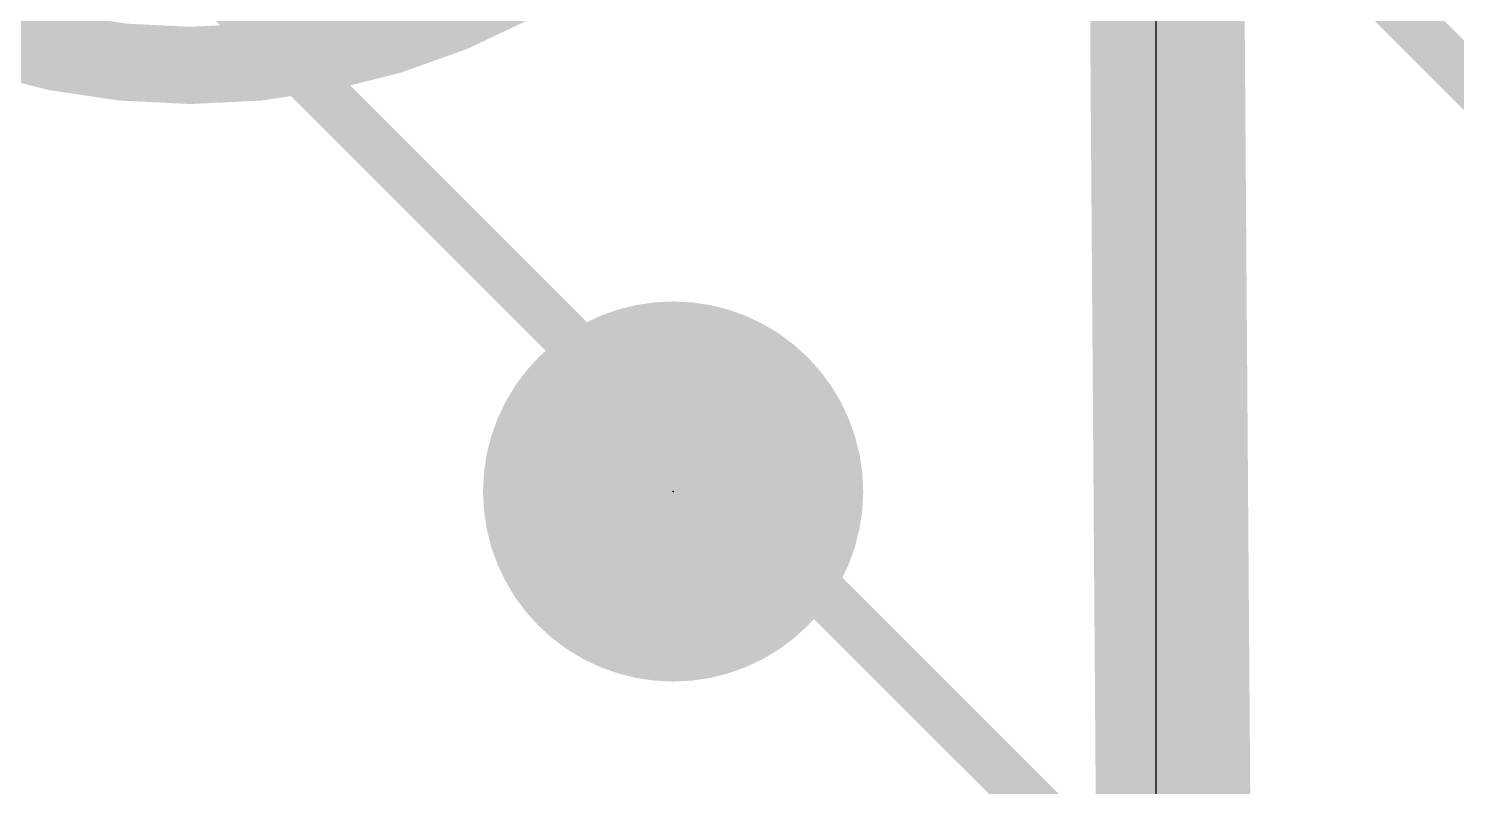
# Model space of a CAD drawing. Extents: x -6.2 to 31.5, y -7.3 to 25.4.
# Drawn here: x 14.815 to 18.57, y 11.543 to 13.537 of the extents above; entities that cross this region are included whole.
import ezdxf

# ---------------------------------------------------------------- set-up
doc = ezdxf.new("R2010")
doc.units = 0
for name, color, linetype in [('1', 12, 'CONTINUOUS'), ('16', 132, 'CONTINUOUS'), ('20', 53, 'CONTINUOUS'), ('21', 40, 'CONTINUOUS'), ('23', 40, 'CONTINUOUS'), ('47', 253, 'CONTINUOUS')]:
    doc.layers.add(name, color=color, linetype=linetype)

# ---------------------------------------------------------------- blocks, each defined once
blk = doc.blocks.new('PIE')
at = {"const_width": 0.5}
blk.add_lwpolyline([(0, -0.25, 1), (0, 0.25, 1), (0, -0.25)], format="xyb", dxfattribs=at)

msp = doc.modelspace()

# ---------------------------------------------------------------- linework, layer by layer
at = {"layer": '16', "const_width": 0.4064}
msp.add_lwpolyline([(17.78, 17.78), (17.907, 0)], dxfattribs=at)
at = {"layer": '20'}
msp.add_line((17.78, 15.24), (17.78, 2.54), dxfattribs=at)
at = {"layer": '21', "const_width": 0.2032}
msp.add_lwpolyline([(15.24, 13.44, 1), (15.24, 17.04, 1), (15.24, 13.44)], format="xyb", dxfattribs=at)
at = {"layer": '23'}
msp.add_point((16.51, 12.319), dxfattribs=at)
at = {"layer": '47', "const_width": 0.13}
for points in [[(16.002, 16.002), (20.3654, 11.6386)], [(14.478, 14.478), (18.8414, 10.1146)]]:
    msp.add_lwpolyline(points, dxfattribs=at)

# ---------------------------------------------------------------- block references
at = {"layer": '1'}
msp.add_blockref('PIE', (16.51, 12.319), dxfattribs=at)

doc.saveas('drawing.dxf')
